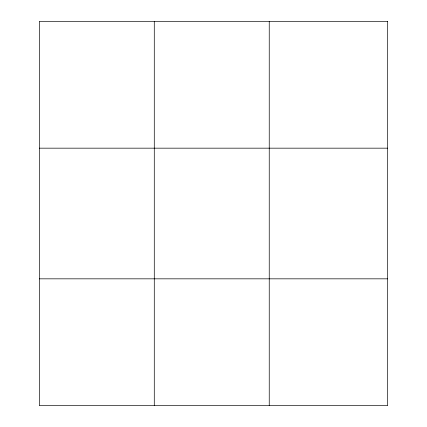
<?xml version="1.0" encoding="UTF-8"?>
<svg xmlns="http://www.w3.org/2000/svg" width="427" height="427" viewBox="0 0 427 427"><rect width="100%" height="100%" fill="white"/><g stroke="black" fill="none" stroke-linecap="round" stroke-linejoin="round"><path stroke-width="0.64" d="M154.28 21.35L154.28 405.65M269.24 21.35L269.24 405.65M39.321 148.169L387.679 148.169M39.321 278.831L387.679 278.831M387.679 21.35L387.679 405.65L39.321 405.65L39.321 21.35L387.679 21.35"/></g></svg>
